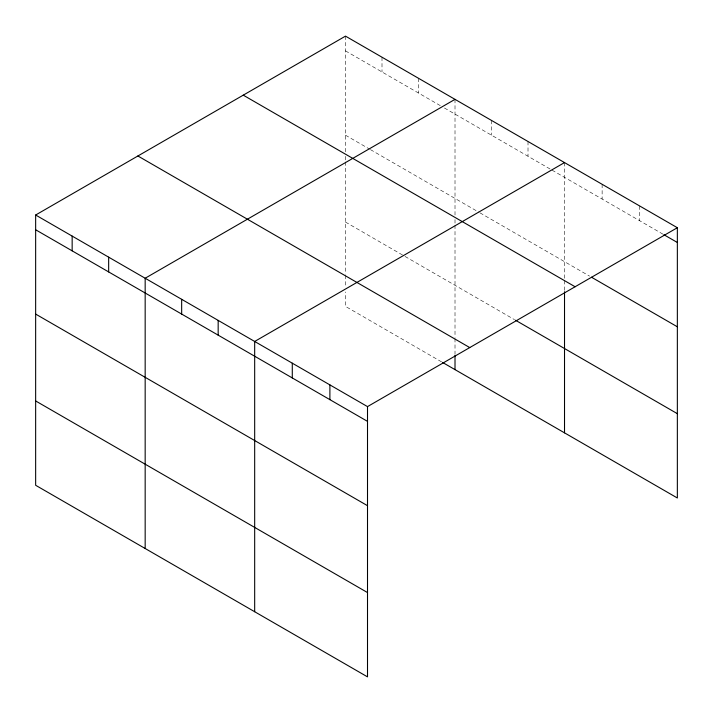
<?xml version="1.0" encoding="UTF-8"?>
<svg xmlns="http://www.w3.org/2000/svg" width="713" height="713" viewBox="0 0 713 713"><rect width="100%" height="100%" fill="white"/><g stroke="black" fill="none" stroke-linecap="round" stroke-linejoin="round"><path stroke-width="0.53" stroke-dasharray="3.56 2.67" d="M345.493 50.881L440.598 105.791M444.44 108.011L551.069 169.569M552.031 170.131L662.885 234.131M345.493 135.203L369.512 149.07M370.466 149.623L479.02 212.296M479.983 212.848L589.589 276.127M345.493 222.073L404.093 255.905M405.055 256.457L514.563 319.682M441.561 361.856L345.493 306.394L345.493 291.965M639.739 206.012L639.739 220.763M602.129 184.293L602.129 199.052M564.518 162.582L564.518 279.478M564.518 280.592L564.518 290.61M528.012 141.504L528.012 156.263M491.507 120.426L491.507 135.185M455.01 99.357L455.01 215.13M455.01 219.586L455.01 224.042M455.01 225.156L455.01 337.445M455.01 338.55L455.01 354.085M418.504 78.278L418.504 93.038M381.999 57.2L381.999 71.96M345.493 36.131L345.493 151.905M345.493 156.361L345.493 160.817M345.493 161.931L345.493 274.22M345.493 275.325L345.493 287.526"/><path stroke-width="1.07" d="M35.65 215.014L367.507 406.606L367.507 676.869L35.65 485.277L35.65 215.014L345.493 36.131L677.35 227.723L677.35 497.986L442.515 362.409M455.01 99.357L145.167 278.239L145.167 548.502M564.518 162.582L254.675 341.465L254.675 611.727M367.507 406.606L677.35 227.723M663.848 234.684L677.35 242.482M591.523 277.241L677.35 326.795M243.249 95.159L575.106 286.76M515.526 320.244L677.35 413.674M137.894 155.978L469.751 347.579M35.65 229.773L367.507 421.365M35.65 314.085L367.507 505.686M35.65 400.956L367.507 592.556M564.518 291.724L564.518 432.844M455.01 355.199L455.01 369.619M329.896 384.895L329.896 399.654M292.285 363.184L292.285 377.935M218.169 320.395L218.169 335.146M181.663 299.317L181.663 314.076M108.661 257.161L108.661 271.92M72.156 236.092L72.156 250.842"/></g></svg>
